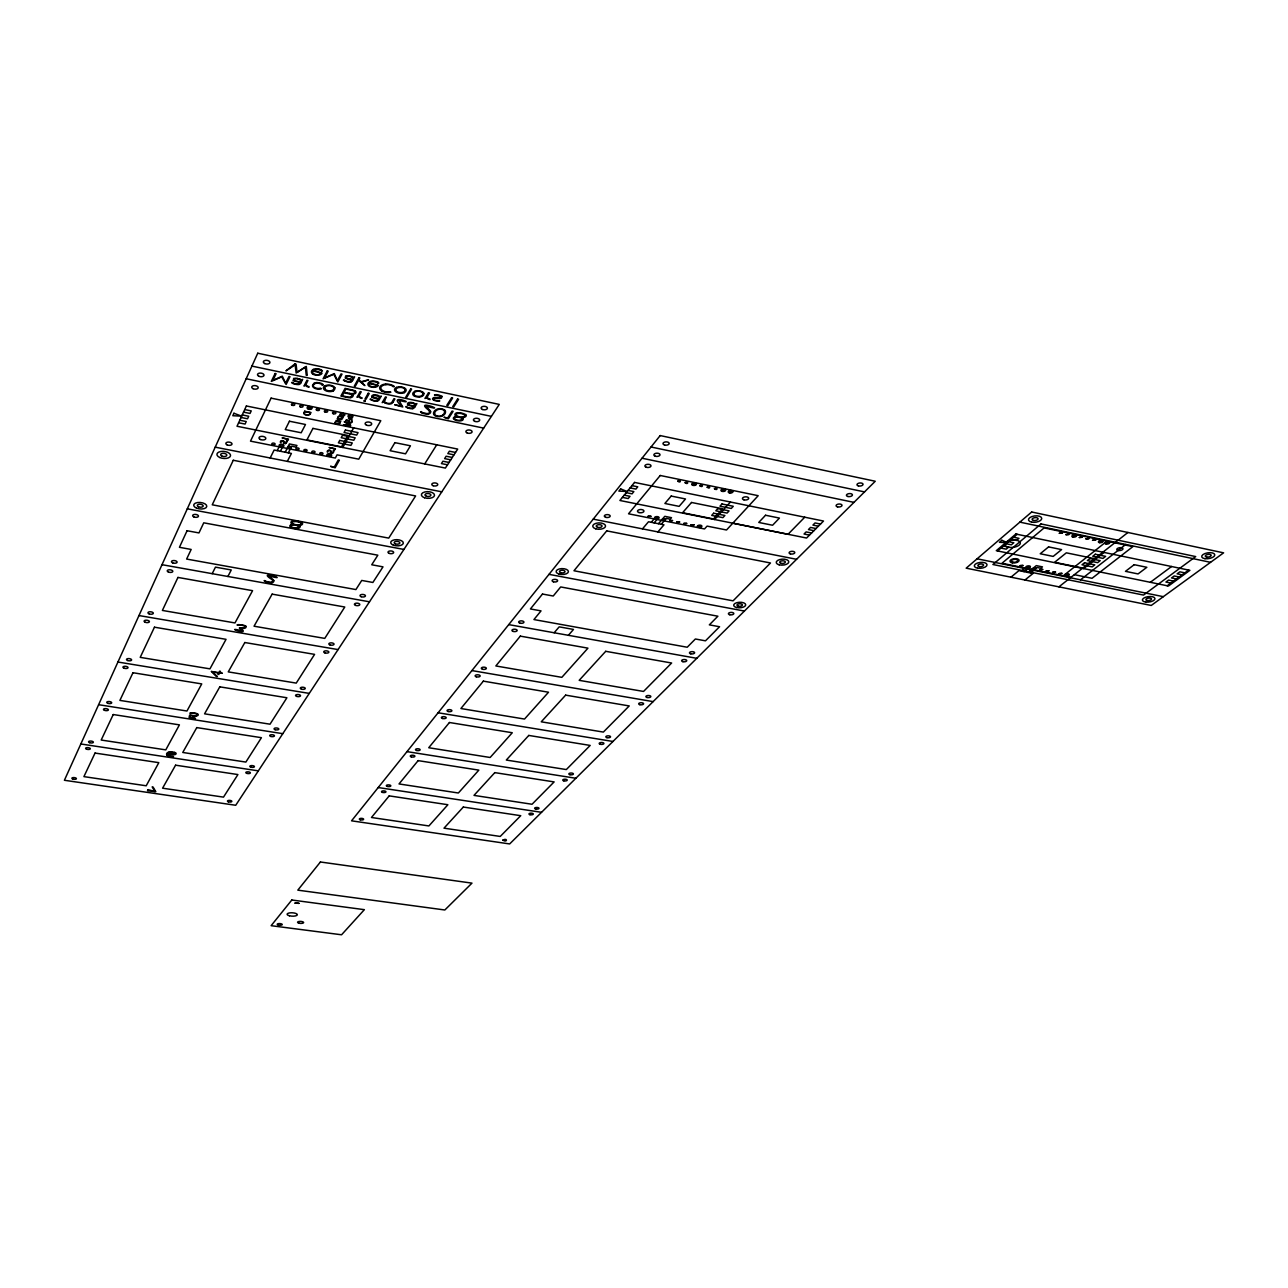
<?xml version="1.0" encoding="UTF-8"?>
<svg xmlns="http://www.w3.org/2000/svg" width="1288" height="1288" viewBox="0 0 1288 1288"><rect width="100%" height="100%" fill="white"/><g stroke="black" fill="none" stroke-linecap="round" stroke-linejoin="round"><path stroke-width="1.5" d="M212.198 573.675L215.466 567.139L231.26 569.972L227.896 576.477M270.158 457.997L274.135 450.027L291.41 453.457L287.321 461.378M300.716 380.829L300.168 381.94L296.498 381.168A4.605 2.544 5.1 0 1 294.228 380.427L295.161 378.624L300.04 379.026A4.266 2.351 5.1 0 1 301.151 380.169L302.648 379.364L300.796 383.035M277.21 450.639L279.335 446.437L282.491 447.065L280.365 451.267M306.383 383.518L307.945 380.491L306.947 380.282L303.984 386.094L305.626 385.015A4.428 2.447 4.8 0 0 306.576 386.368M285.195 452.217L289.43 443.941L296.948 445.455L296.095 447.113L291.716 446.244L288.335 452.845M336.184 420.387L340.773 421.514L337.182 418.536L341.867 419.502L337.681 418.841M335.846 421.675L335.427 422.448A2.801 1.513 4.1 0 0 335.299 423.06A2.335 1.256 4.1 0 0 335.846 423.639A2.093 1.127 4.1 0 0 337.971 424.058A1.932 1.047 4.1 0 0 338.857 423.849A2.576 1.385 4.1 0 0 339.485 423.269L339.919 422.496M340.064 418.069L341.739 418.6A1.787 0.966 4.1 0 0 342.383 418.31M352.59 380.54L354.619 376.853L353.073 377.658A4.266 2.383 4.1 0 0 352.01 376.515L347.132 376.112L346.198 377.851A4.605 2.576 4.1 0 0 348.372 378.592L352.01 379.429L352.622 378.318A4.057 2.254 4.1 0 0 351.704 377.046M342.785 447.5L353.685 427.858M384.693 400.166L386.432 397.155L385.466 396.962L382.198 402.645L383.856 401.631A4.54 2.496 3.3 0 0 384.871 402.886M392.985 402.242L394.901 398.958L393.935 398.749L392.051 402.001A4.411 2.415 3.3 0 1 390.248 403.321A4.266 2.335 3.3 0 1 385.788 402.693A4.266 2.335 3.3 0 1 384.758 400.182M415.267 404.384L416.893 403.627L414.768 407.169M424.718 463.905L436.745 444.779M554.162 632.762L559.185 626.854L573.482 629.43L568.394 635.306M642.471 528.869L648.524 521.753L663.996 524.828L657.878 531.912M651.277 522.3L654.465 518.549L657.315 519.112L654.111 522.864M658.426 523.717L664.785 516.327L671.531 517.679L670.243 519.161L666.331 518.388L661.243 524.28M714.566 519.547L730.425 502.03M804.759 517.196L788.031 534.279L732.824 523.186M997.604 550.958L1017.182 534.295M1010.951 577.185L1018.937 570.616L1033.008 573.466L1024.958 580.003M1021.448 571.115L1025.667 567.654L1028.243 568.185L1024.008 571.647M1027.953 572.436L1036.309 565.609L1042.443 566.865L1040.752 568.233L1037.194 567.509L1030.497 572.967M1062.761 576.219L1107.616 540.638M1058.913 586.845L1127.918 532.475M1083.562 568.62L1104.122 552.439M1080.455 579.825L1125.744 544.454M1150.345 582.289L1171.597 566.495M1167.218 585.766L1188.647 570.069M365.196 401.26L363.924 401.244M321.71 371.169L322.451 370.896A4.492 2.496 4.8 0 0 321.002 369.817M364.166 400.488L365.293 400.761M378.157 383.341L378.897 383.067A4.331 2.399 3.6 0 0 377.626 382.021M285.695 443.233L284.197 443.104M332.449 452.78L331.064 452.668M319.714 374.212C312.839 377.352 306.769 366.017 320.954 373.182A6.102 3.397 4.8 0 1 319.746 374.228M394.16 386.513L393.323 386.77A6.585 3.655 3.4 0 0 385.82 384.613M350.916 422.528L348.839 422.11L349.338 420.419L346.198 419.969L345.248 421.723L346.52 420.258L348.517 421.047A3.977 2.141 3.9 0 0 348.324 422.19A1.787 0.966 3.9 0 0 350.61 422.834L351.463 422.593A3.381 1.819 3.9 0 0 351.866 420.693L351.463 420.741A2.64 1.417 3.9 0 1 350.883 422.512M338.213 417.892L338.502 417.827A2.19 1.175 4.1 0 1 338.213 417.393M421.418 411.613L420.532 411.79A5.909 3.236 2.6 0 0 422.029 412.981M264.926 580.582L264.104 580.727A5.732 2.689 4.4 0 0 265.698 581.741M322.097 384.935L322.95 384.79M286.371 441.961A3.139 1.642 5 0 1 285.308 443.491L285.501 443.555M332.24 453.086L330.646 452.796M285.292 443.571L283.811 443.233A3.462 1.819 4.9 0 1 283.505 442.186M327.812 452.104L327.394 452.104A2.753 1.449 4.1 0 1 327.233 451.605A3.703 1.948 4.1 0 1 327.941 450.494A1.948 1.014 4.1 0 1 328.665 450.236A1.642 0.853 4.1 0 1 330.742 451.025M436.149 398.089L436.471 398.121A9.789 5.377 2.4 0 1 437.63 398.25L438.95 398.346A12.333 6.843 2.3 0 0 439.9 398.394A3.848 2.125 2.3 0 0 441.285 398.233L442.251 396.382L438.87 395.03A8.71 4.798 2.4 0 0 436.68 394.675A6.231 3.429 2.4 0 0 434.523 394.836L434.7 395.368M435.875 398.073L433.927 398.459L434.04 399.602M378.205 787.548L541.54 812.309M80.838 743.981L258.341 770.852M192.234 715.758L190.495 715.484L189.996 717.255L195.551 718.479L189.062 717.464L189.69 715.001L192.186 715.387A12.349 5.072 4.7 0 0 194.085 715.645L195.728 715.661A2.689 1.111 4.6 0 0 196.742 714.051A5.104 2.093 4.7 0 0 190.366 713.391M406.976 751.629L575.865 778.258M98.613 704.697L282.78 733.677M438.097 712.779L612.943 741.469M117.933 662.032L309.265 693.395M240.293 627.803L239.294 627.981L242.015 630.814C221.262 625.823 252.239 636.739 240.502 628.238A5.506 2.463 4.6 0 0 244.14 628.367A3.639 1.626 4.5 0 0 245.783 626.419M471.907 670.581L653.113 701.622M138.975 615.551L338.068 649.587M508.728 624.616L696.776 658.313M161.998 564.691L369.479 601.802M187.291 508.824L403.901 549.429M548.994 574.351L744.416 611.059M297.496 378.269L293.68 378.398L293.358 380.491M349.499 375.742L345.667 375.871L345.232 377.98A5.683 3.172 4.1 0 0 348.146 379.01M593.237 519.144L796.58 559.298M215.209 447.161L441.784 491.823M238.618 422.77L245.074 424.058L246.249 421.546L239.777 420.242M447.516 464.807L441.43 463.583L442.943 461.233L449.045 462.456M977.093 558.799L1163.322 596.666M243.529 412.128L250.033 413.448L251.241 410.904L244.72 409.568M453.972 454.841L447.838 453.601L449.383 451.203L455.517 452.442M628.077 490.406L633.873 491.581L632.038 493.835L626.242 492.66M816.045 528.547L810.555 527.436L808.445 529.561L813.919 530.672M242.241 414.929L248.729 416.249L247.538 418.777L241.065 417.473M452.265 457.465L446.147 456.226L444.618 458.609L450.736 459.848M624.245 495.139L630.025 496.315L628.19 498.553L622.426 497.377M811.601 533.007L806.127 531.912L804.034 534.021L809.492 535.116M1074.353 574.673L1092.047 578.296L1132.893 546.611L1044.117 527.903L1001.967 563.259L1071.036 577.298M631.941 485.64L637.769 486.816L635.918 489.086L630.106 487.911M820.52 524.071L815.03 522.944L812.905 525.085L818.395 526.196M1006.089 543.729L1011.338 544.824L1013.801 542.747L1008.536 541.652M1176.508 578.972L1171.533 577.942L1174.205 575.978L1179.18 577.008M1003.4 546.032L1008.649 547.11L1006.218 549.171L1000.969 548.092M1173.561 581.13L1168.586 580.099L1165.946 582.047L1170.905 583.078M1082.741 568.072L1054.614 562.293L1066.335 552.826L1094.655 558.686M642.036 458.222L853.976 502.368M1013.72 537.257L1018.985 538.352L1016.522 540.445L1011.241 539.35M1184.847 572.854L1179.856 571.824L1177.151 573.804L1182.143 574.834M246.185 378.752L483.66 428.115M251.901 366.098L491.388 416.362M1019.838 522.139L1210.543 562.325M651.02 447L864.522 491.903M375.066 397.815L378.656 398.572L379.268 397.493A3.993 2.19 3.6 0 0 378.382 396.253L374.148 395.303L372.94 397.042A4.54 2.496 3.6 0 0 375.082 397.767M374.824 398.233C382.472 398.926 374.728 402.098 372.184 399.779M349.434 393.387L344.138 392.26L345.876 389.073L351.173 390.2A6.762 3.719 4 0 1 354.264 391.182A2.882 1.594 4 0 1 352.767 393.597A6.649 3.671 4 0 1 349.467 393.339M347.052 396.833L342.206 395.819L343.88 392.743L348.726 393.774A5.78 3.172 4.1 0 1 351.479 394.74M348.114 379.075C355.923 379.654 348.163 383.067 345.57 380.717A4.122 2.286 4.2 0 1 344.057 379.783L343.381 380.121A6.746 3.751 4.1 0 0 344.942 381.087M369.093 383.55L377.32 385.321A6.038 3.349 3.7 0 1 376.08 386.352A4.411 2.447 3.6 0 1 370.831 386.336A4.411 2.447 3.6 0 1 368.964 383.518M319.005 369.173L318.861 369.141A8.002 4.444 4.8 0 0 315.721 368.722M297.705 378.736L299.782 379.558M349.676 376.225L351.721 377.046M321.002 388.525L320.438 388.091A3.88 2.141 4.7 0 1 318.667 388.461A5.281 2.914 4.7 0 1 314.562 387.463A4.878 2.689 4.7 0 1 313.403 386.287A5.635 3.107 4.7 0 1 314.755 383.711A7.165 3.945 4.6 0 1 316.768 383.164A5.249 2.898 4.7 0 1 321.002 384.001A4.025 2.222 4.7 0 1 322.129 384.919M190.27 713.327L189.964 712.989A4.331 1.771 4.7 0 1 192.057 712.795A7.068 2.882 4.7 0 1 196.903 713.584A2.995 1.224 4.6 0 1 198.094 714.325A3.526 1.449 4.6 0 1 196.291 715.967M371.926 397.074C370.477 394.257 376.659 394.337 378.704 395.738A4.202 2.318 3.6 0 1 379.735 396.849L381.264 396.06L379.219 399.634A4.315 2.367 3.6 0 1 377.336 401.083M415.3 404.384A3.22 1.771 2.8 0 0 414.253 403.289C412.385 402.098 406.219 401.55 407.652 404.722M434.684 395.336A7.937 4.379 2.4 0 1 436.584 395.287L441.43 396.656L439.369 397.815A5.506 3.043 2.4 0 1 438.5 397.767L437.421 397.67A6.376 3.51 2.4 0 0 433.782 397.573M433.815 397.67A2.56 1.417 2.4 0 0 433.122 399.731A5.442 3.011 2.4 0 0 437.807 401.019A6.472 3.574 2.4 0 0 439.691 401.083L439.53 400.568A7.728 4.266 2.4 0 1 437.695 400.632M437.695 400.536A5.297 2.914 2.4 0 1 433.911 399.683M413.851 394.225A6.279 3.478 2.7 0 0 414.881 395.513A4.927 2.721 2.8 0 0 419.26 396.382A5.458 3.011 2.8 0 0 421.289 395.915A5.297 2.93 2.8 0 0 422.786 393.387A3.912 2.174 2.7 0 0 421.836 392.212A4.234 2.335 2.8 0 0 417.457 391.262A4.75 2.624 2.7 0 0 415.396 391.81A5.297 2.93 2.7 0 0 413.947 394.209M414.656 391.311A5.538 3.059 2.8 0 1 417.231 390.699A7.277 4.025 2.8 0 1 422.593 391.89A5.989 3.317 2.8 0 1 423.865 393.291M414.849 391.439A5.877 3.252 2.7 0 0 413.947 395.883A6.182 3.413 2.8 0 0 419.534 396.962M419.55 396.978A5.184 2.866 2.8 0 0 421.981 396.318A5.828 3.22 2.8 0 0 423.736 393.307M396.656 387.414A6.585 3.639 3.1 0 1 399.264 386.835A7.261 4.025 3.1 0 1 404.657 388.01A7.277 4.025 3.1 0 1 406.01 389.443A6.376 3.526 3.1 0 1 404.255 392.534M404.448 392.663A6.038 3.349 3.1 0 1 395.98 392.003A6.038 3.349 3.1 0 1 396.527 387.318M381.699 390.94A7.68 4.25 3.4 0 1 379.992 386.69A7.68 4.25 3.4 0 1 385.676 384.033M385.772 384.243A7.696 4.266 3.4 0 1 394.273 386.497M388.171 392.502A9.322 5.168 3.4 0 1 381.634 390.988M388.171 392.566A5.989 3.317 3.3 0 0 390.844 392.26L390.441 391.729A6.585 3.655 3.4 0 1 381.007 388.831A6.215 3.445 3.4 0 1 383.035 385.402A5.957 3.3 3.4 0 1 385.949 384.645M378.044 383.357A4.766 2.64 3.6 0 0 370.686 382.069A4.347 2.415 3.6 0 0 369.334 383.116L378.431 385.289A6.102 3.397 3.7 0 1 376.998 386.658A5.748 3.188 3.7 0 1 369.076 386.223A6.15 3.413 3.6 0 1 369.881 381.715M377.658 381.989A6.005 3.333 3.6 0 0 375.694 381.425L375.404 381.345A7.873 4.363 3.7 0 0 372.312 380.942A6.617 3.671 3.6 0 0 369.737 381.602M352.477 380.524A4.379 2.431 4.1 0 1 350.722 382.021M350.706 382.182A6.553 3.655 4.1 0 1 345.087 381.007M314.047 369.833A5.748 3.204 4.8 0 0 312.743 370.928L322.064 373.15A5.458 3.043 4.8 0 1 318.136 375.211A5.458 3.043 4.8 0 1 312.694 374.019M314.127 369.881A4.814 2.689 4.8 0 1 321.598 371.186M319.005 369.189A6.81 3.8 4.8 0 1 321.082 369.753M313.145 369.415A6.682 3.719 4.8 0 1 315.737 368.819M312.694 374.084A6.215 3.462 4.8 0 1 313.306 369.511M464.34 414.672A2.834 1.546 1.9 0 1 462.811 417.022A6.247 3.413 1.9 0 1 456.596 415.605A2.834 1.546 1.9 0 1 458.142 413.351M458.158 413.416A6.327 3.445 1.9 0 1 464.26 414.704M456.161 417.151A5.12 2.785 2 0 1 461.571 418.294M454.777 419.26A2.753 1.497 2 0 1 456.113 417.071M461.635 418.262A2.447 1.336 1.9 0 1 460.299 420.323M460.283 420.274A5.184 2.818 1.9 0 1 454.938 419.196M465.757 414.382A4.025 2.19 1.9 0 1 465.515 416.716A4.025 2.19 1.9 0 1 461.539 417.505A3.864 2.109 1.9 0 1 463.084 418.568A3.381 1.835 1.9 0 1 460.734 420.822A6.521 3.542 1.9 0 1 453.988 419.341A3.3 1.803 2 0 1 454.745 416.845M457.691 412.933A7.422 4.041 1.9 0 1 465.177 414.559M457.481 412.611A4.025 2.19 1.9 0 0 454.906 414.462A4.025 2.19 1.9 0 0 457.031 416.588A4.347 2.367 2 0 0 454.68 416.781M442.38 415.267A9.821 5.361 2.4 0 0 444.521 411.709A4.685 2.56 2.3 0 0 443.796 410.26A4.073 2.222 2.3 0 0 439.095 409.294A4.685 2.56 2.3 0 0 436.906 410.099A8.887 4.846 2.2 0 0 434.716 413.625M442.541 415.332A4.524 2.463 2.3 0 1 437.501 416.04A4.524 2.463 2.3 0 1 434.41 413.625M444.457 409.954A5.651 3.091 2.3 0 0 438.854 408.715A7.325 3.993 2.3 0 0 436.085 409.665A11.077 6.038 2.2 0 0 433.541 413.706A6.794 3.703 2.3 0 0 434.652 415.412M434.571 415.444A5.329 2.914 2.3 0 0 442.911 415.654A10.368 5.667 2.4 0 0 445.487 411.661A6.054 3.3 2.3 0 0 444.585 409.906M429.58 411.5A9.129 4.975 2.7 0 0 428.614 410.131C412.885 397.895 450.591 413.062 426.038 406.106L429.516 409.987A8.179 4.46 2.6 0 1 430.643 411.564M429.451 411.516A4.138 2.254 2.6 0 1 428.067 413.69M427.761 413.496A4.782 2.608 2.5 0 1 424.976 413.255M424.911 413.351A6.585 3.59 2.6 0 1 421.192 411.677M428.324 414.156A8.243 4.508 2.5 0 1 422.142 412.917M430.514 411.564A4.379 2.399 2.6 0 1 428.405 414.108M409.632 402.903A4.106 2.254 2.9 0 1 413.931 403.869A4.411 2.415 2.9 0 1 414.881 405.044L414.221 406.123L410.679 405.366A4.315 2.367 2.9 0 1 408.425 404.593M408.457 404.561A2.318 1.272 2.9 0 1 409.648 402.919M414.639 407.153A4.089 2.238 2.9 0 1 412.772 408.586M412.756 408.747A6.327 3.462 2.8 0 1 407.475 407.7M407.555 404.77A5.313 2.914 2.9 0 0 410.357 405.704C418.117 406.396 410.292 409.632 407.749 407.314A3.751 2.061 2.9 0 1 406.412 406.445L405.639 406.767A7.052 3.864 2.9 0 0 407.362 407.765M392.856 402.226A4.927 2.705 3.3 0 1 390.924 403.869A5.796 3.188 3.3 0 1 384.999 402.838M377.32 401.244A6.456 3.542 3.5 0 1 371.797 400.117M374.84 398.169A5.603 3.091 3.6 0 1 371.894 397.219M372.184 399.779A4.057 2.238 3.6 0 1 370.799 398.91L370.042 399.232A8.919 4.91 3.5 0 0 371.636 400.198M359.594 396.656A4.122 2.27 3.8 0 0 362.089 397.863L361.976 398.411A5.2 2.866 3.8 0 1 359.69 397.573A4.331 2.383 3.8 0 1 358.676 396.237L357.001 397.316L360.173 391.584L361.236 391.81L359.577 394.788A5.023 2.769 3.8 0 0 359.481 396.672M351.431 394.756A2.818 1.546 4.1 0 1 350.159 397.074A5.796 3.188 4.1 0 1 347.068 396.817M355.375 391.021A3.912 2.157 4 0 1 355.375 393.371A3.912 2.157 4 0 1 351.479 394.128M355.263 391.005A7.712 4.234 4 0 0 351.415 389.813L345.071 388.38L340.901 396.06L346.891 397.332A6.585 3.623 4.1 0 0 350.803 397.654M352.751 395.158A3.413 1.884 4 0 1 350.755 397.557M351.463 394.16A3.639 1.996 4 0 1 352.815 395.142M333.737 387.785A3.945 2.174 4.4 0 0 332.69 386.593A4.25 2.351 4.5 0 0 328.231 385.643A4.782 2.64 4.4 0 0 326.202 386.191A5.329 2.93 4.4 0 0 324.93 388.622M333.866 387.769A5.297 2.914 4.5 0 1 332.368 390.296A5.49 3.027 4.5 0 1 330.42 390.828A4.959 2.737 4.5 0 1 325.977 389.926A6.311 3.478 4.4 0 1 324.834 388.622M325.397 385.676A6.601 3.639 4.4 0 1 327.973 385.08A7.277 4.009 4.5 0 1 333.431 386.255A7.293 4.025 4.5 0 1 334.864 387.704M333.495 390.924A6.054 3.333 4.5 0 1 324.978 390.28A6.054 3.333 4.5 0 1 325.268 385.579M334.767 387.704A6.601 3.639 4.5 0 1 333.206 390.731M313.902 383.228A6.617 3.655 4.7 0 1 316.478 382.649M316.462 382.552A6.971 3.832 4.7 0 1 319.36 382.955L319.714 382.987A5.152 2.834 4.7 0 1 323.304 384.709M321.292 388.783A5.635 3.107 4.7 0 1 313.741 387.704A5.635 3.107 4.7 0 1 314.336 383.518M306.641 386.336A6.054 3.349 4.8 0 0 309.039 387.221L309.056 386.642A3.8 2.093 4.8 0 1 306.56 385.434A4.846 2.673 4.8 0 1 306.415 383.534M299.75 379.574A4.057 2.238 5.1 0 1 300.796 380.829M300.684 383.019A4.379 2.415 5.1 0 1 298.993 384.516A6.553 3.623 5.1 0 1 293.326 383.518M293.245 380.556A5.683 3.139 5.1 0 0 296.288 381.522C304.145 382.327 296.288 385.547 293.696 383.18A5.426 2.995 5.1 0 1 292.279 382.278L291.587 382.633A6.746 3.735 5.1 0 0 293.197 383.599M271.591 582.321A4.009 1.884 4.4 0 0 272.654 580.502A8.855 4.138 4.5 0 0 271.671 579.342C255.056 568.877 293.149 581.902 268.709 575.961L272.525 579.214A7.921 3.703 4.5 0 1 273.813 580.534M271.285 582.176A4.637 2.174 4.4 0 1 268.564 581.967A6.376 2.995 4.4 0 1 264.732 580.646M271.897 582.723A8.002 3.751 4.4 0 1 265.795 581.677M273.684 580.55A4.25 1.996 4.4 0 1 271.961 582.675M239.455 624.825A6.585 2.946 4.6 0 1 246.185 626.306M239.359 624.648A4.701 2.109 4.6 0 0 237.056 624.857L237.378 625.276A5.522 2.479 4.6 0 1 244.43 626.113A2.898 1.304 4.5 0 1 243.368 627.948M243.432 628.045A5.506 2.463 4.6 0 1 240.325 627.771M196.388 716.08A7.728 3.172 4.7 0 1 192.266 715.709M169.131 753.963A4.379 1.723 4.7 0 0 175.088 754.575A4.234 1.658 4.7 0 0 175.957 753.126A3.462 1.352 4.7 0 0 174.637 752.401M174.556 752.434A4.927 1.932 4.7 0 0 168.857 752.015A8.002 3.139 4.6 0 0 166.844 754.849M166.603 754.849A5.78 2.27 4.7 0 0 168.036 755.895A6.118 2.399 4.7 0 0 170.724 756.555A6.118 2.399 4.7 0 0 173.558 756.797M173.3 756.394A4.605 1.803 4.7 0 1 167.955 755.299M167.81 755.315A6.472 2.528 4.7 0 1 167.569 753.673M167.52 753.657A8.404 3.284 4.6 0 1 167.843 753.255L167.971 753.142A3.268 1.272 4.7 0 0 168.889 754.027M300.555 522.719A2.882 1.433 4.3 0 1 299.315 524.957A6.408 3.172 4.3 0 1 292.956 523.669M294.099 521.592A6.392 3.156 4.3 0 1 300.458 522.767M292.811 523.733A2.995 1.481 4.3 0 1 294.034 521.495M298.14 526.132A5.039 2.479 4.3 0 0 292.634 525.053A2.737 1.352 4.3 0 0 291.474 527.017M298.269 526.084A2.496 1.224 4.3 0 1 297.19 528.016A5.41 2.656 4.3 0 1 291.619 526.953M301.859 522.477A4.025 1.98 4.3 0 1 302.02 524.651A4.025 1.98 4.3 0 1 298.075 525.391A3.945 1.948 4.3 0 1 299.766 526.373M293.535 521.141A7.583 3.735 4.3 0 1 301.392 522.622M293.278 520.819A4.106 2.029 4.3 0 0 290.927 522.558A4.106 2.029 4.3 0 0 293.358 524.522A3.993 1.964 4.3 0 0 291.12 524.747M291.168 524.796A3.333 1.642 4.4 0 0 290.589 527.146A6.665 3.284 4.3 0 0 297.689 528.434A3.365 1.658 4.3 0 0 299.766 526.373M335.556 423.8A2.753 1.481 4.1 0 1 335.089 422.384L335.621 421.434L340.306 422.384L339.774 423.35A2.753 1.481 4.1 0 1 338.052 424.299A2.64 1.417 4.1 0 1 335.637 423.752M342.254 416.41A2.785 1.497 4.1 0 1 342.35 418.294M342.173 416.443A2.479 1.336 4.1 0 0 339.742 415.976A2.866 1.546 4.1 0 0 337.971 417.425M341.658 418.375A2.19 1.175 4.1 0 0 341.98 416.636A2.029 1.095 4.1 0 0 339.903 416.169A2.383 1.288 4.1 0 0 338.358 416.974M332.401 453.151A3.284 1.723 4.1 0 0 333.576 451.573A4.17 2.19 4.1 0 0 333.447 450.929L333.012 450.977A2.286 1.208 4.1 0 1 333.318 451.573A3.107 1.626 4.1 0 1 332.562 452.796M330.71 451.991A5.587 2.93 4 0 1 330.726 451.653M330.952 451.025A7.197 3.784 4.2 0 1 330.984 451.686M327.909 451.203A1.739 0.918 4.1 0 1 330.114 450.446M330.517 452.748A3.429 1.803 4.1 0 1 330.356 451.734M286.886 442.009A4.218 2.222 5 0 0 286.596 441.365L286.161 441.43A2.318 1.224 5 0 1 286.483 442.026M283.875 442.492A5.635 2.962 4.9 0 1 283.875 442.106M284.084 441.462A7.261 3.816 5.1 0 1 284.133 442.138M281.718 440.641A1.642 0.869 5 0 1 283.875 441.462M281.75 440.673A1.964 1.03 5 0 0 281.009 440.915A3.735 1.964 5 0 0 280.382 442.058A2.769 1.465 5 0 0 280.543 442.557L280.961 442.557A2.415 1.272 5 0 1 280.768 442.283M281.026 441.639A1.755 0.934 5 0 1 283.263 440.899M295.033 903.113L298.961 903.339L295.033 903.113M648.089 516.311L651.164 516.327L648.106 516.198M655.27 517.744L658.361 517.712L655.27 517.744M662.451 519.177L665.526 519.144L662.451 519.177M669.599 520.594L672.674 520.561L669.615 520.545M677.762 481.213C681.336 484.03 681.094 478.411 677.794 481.084M676.747 522.026L679.822 521.994L676.764 521.962M1020.112 565.674L1023.155 565.448L1020.128 565.625M685.136 482.726C688.71 485.624 688.484 479.764 685.136 482.726M683.88 523.443L686.939 523.411L683.88 523.395M1026.649 567.01L1029.692 566.784L1026.665 566.962M692.477 484.24C696.18 487.041 695.778 481.293 692.509 484.127M690.98 524.86L694.055 524.844L690.98 524.86M1033.169 568.346L1036.196 568.105L1033.201 568.233M502.851 840.13C507.424 843.141 507.826 837.361 502.851 840.13M699.819 485.753C703.184 488.667 703.506 482.726 699.819 485.753M698.08 526.277L701.139 526.261L698.112 526.18M1039.674 569.666L1042.7 569.393L1039.674 569.666M707.144 487.25C710.735 490.052 710.38 484.481 707.176 487.138M1046.162 570.986L1049.189 570.761L1046.194 570.89M714.438 488.764C718.205 491.565 717.609 485.801 714.438 488.764M1052.65 572.307L1055.677 572.081L1052.65 572.258M1059.332 533.312L1062.455 533.071L1059.332 533.248M721.731 490.261C725.353 493.014 725.08 487.444 721.763 490.148M1059.106 573.627L1062.133 573.353L1059.122 573.579M1065.997 534.713L1069.137 534.423L1066.013 534.665M728.992 491.758C732.389 494.608 732.743 488.764 728.992 491.758M1065.562 574.931L1068.573 574.657L1065.562 574.883M1072.663 536.114L1075.786 535.824L1072.679 536.066M1079.312 537.515L1082.435 537.225L1079.328 537.466M1085.945 538.899L1089.068 538.609L1085.961 538.851M175.12 753.528L169.678 753.947A2.85 1.111 4.7 0 1 168.551 752.756A2.85 1.111 4.7 0 1 170.612 752.031L175.12 753.528M1092.562 540.3L1095.686 540.01L1092.562 540.3M1099.163 541.685L1102.286 541.395L1099.163 541.685M1105.748 543.069L1108.871 542.779L1105.748 543.069M257.745 353.218L64.4 780.27L235.72 805.274L499.261 404.4L257.745 353.218M233.933 413.255L232.806 415.718L241.661 416.169L233.933 413.255M187.066 530.736L179.435 547.303L191.171 549.445L186.631 559.056L355.907 589.566L361.735 580.437L372.876 582.466L383.003 566.849L371.733 564.772L377.835 555.192L203.746 522.815L198.964 532.926L187.066 530.736M246.378 405.978L237.008 426.248L445.39 468.075L457.707 449.077L246.378 405.978M95.038 753.061L83.913 776.632L146.204 785.777L158.81 762.657L95.038 753.061M113.231 714.534L101.189 740.037L165.782 749.874L179.418 724.87L113.231 714.534M132.97 672.722L119.897 700.398L186.953 711.024L201.749 683.912L132.97 672.722M154.463 627.192L140.215 657.363L209.944 668.858L226.044 639.331L154.463 627.192M177.953 577.427L162.385 610.432L234.98 622.941L252.577 590.677L177.953 577.427M233.273 460.267L212.246 504.799L388.735 538.11L415.621 495.944L233.273 460.267M271.092 398.137L250.5 441.14L335.315 458.029L337.07 454.841L358.756 459.172L380.797 420.709L271.092 398.137M275.101 373.52L271.301 381.377L281.734 376.853L286.113 384.5L289.993 376.676L288.995 376.466L285.582 383.164L282.281 376.16L272.863 380.427L276.099 373.729L275.101 373.52M289.446 421.224L285.26 429.564L301.199 432.768L305.481 424.493L289.446 421.224M282.314 437.952L287.997 439.353L287.079 441.172L288.512 439.192L282.314 437.952M304.66 411.226L303.984 412.546A3.719 1.996 4.7 0 0 304.644 414.43A3.478 1.868 4.7 0 0 307.977 415.09A3.719 1.996 4.7 0 0 310.311 413.834L310.955 412.514L304.66 411.226M304.966 411.564L304.419 412.611A4.122 2.222 4.7 0 0 304.274 413.496A3.236 1.739 4.7 0 0 305.014 414.237A3.123 1.691 4.7 0 0 307.88 414.816A2.785 1.497 4.7 0 0 309.152 414.478A3.445 1.851 4.7 0 0 309.893 413.722L310.44 412.691L304.966 411.564M312.936 428.389L306.914 439.9L341.497 446.839L347.808 435.457L312.936 428.389M327.233 370.944L323.079 378.833L333.737 374.309L337.794 381.989L342.028 374.132L341.046 373.923L337.327 380.652L334.317 373.617L324.673 377.883L328.215 371.153L327.233 370.944M329.326 447.564L334.928 448.949L333.946 450.736L335.427 448.788L329.326 447.564M343.445 425.008C364.134 429.194 332.062 416.105 349.805 424.847L343.445 425.008M348.549 418.262L350.078 418.825L349.595 419.711L352.236 419.019L350.594 418.681L350.69 417.698L348.549 418.262M211.441 671.451L216.32 676.409L217.35 676.57L212.439 671.982L218.574 672.98L217.849 674.284L218.783 674.445L219.507 673.141L222.357 673.254L219.701 672.819L220.506 671.354L219.572 671.193L218.751 672.658L211.441 671.451M339.726 440.416L338.39 442.847L350.932 445.374L352.284 442.943L339.726 440.416M342.56 435.247L341.207 437.711L353.798 440.255L355.166 437.807L342.56 435.247M345.426 430.047L344.057 432.526L356.679 435.086L358.064 432.623L345.426 430.047M148.088 789.641L147.492 790.719L155.816 791.718L153.095 787.049L152.177 786.92L154.882 791.492L148.088 789.641M358.885 377.77L354.313 386.062L355.295 386.271L358.531 380.411L364.874 385.595L361.59 382.246L368.577 379.863L360.994 381.699L358.901 379.735L359.867 377.98L358.885 377.77M330.662 466.369L335.105 467.818L339.372 460.17L338.261 459.945L334.284 467.077L330.662 466.369M368.191 393.291L364.971 398.99L366.034 399.216L369.237 393.516L368.191 393.291M175.571 765.185L162.578 788.192L223.5 797.127L237.91 774.555L175.571 765.185M196.79 727.591L182.751 752.466L245.863 762.077L261.432 737.686L196.79 727.591M219.797 686.842L204.567 713.826L270.029 724.194L286.902 697.758L219.797 686.842M244.833 642.519L228.25 671.885L296.24 683.107L314.578 654.368L244.833 642.519M272.138 594.138L254.042 626.21L324.753 638.397L344.782 607.018L272.138 594.138M394.901 404.802L402.774 406.992L398.926 400.294C420.532 406.155 385.498 391.729 401.759 406.251L394.901 404.802M394.901 442.637L390.103 450.703L405.559 453.827L410.437 445.793L394.901 442.637M410.663 388.944L405.784 397.107L406.75 397.3L411.613 389.153L410.663 388.944M428.485 392.792L424.992 398.507L426.731 397.445A4.315 2.383 2.5 0 0 427.664 398.765A5.957 3.284 2.5 0 0 429.983 399.65L430.047 399.071A4.122 2.27 2.5 0 1 427.616 397.863A5.184 2.866 2.5 0 1 427.729 396.012L429.532 393.017L428.485 392.792M451.589 397.783L446.791 405.366L447.838 405.591L452.635 398.008L451.589 397.783M444.247 417.312L448.369 418.761L453.102 411.323L452.072 411.097L447.661 418.036L444.247 417.312M457.562 399.071L452.732 406.638L453.762 406.863L458.592 399.296L457.562 399.071M660.181 435.569L351.543 820.826L509.662 843.946L875.26 481.245L660.181 435.569M320.406 861.994L297.802 890.153L444.843 909.988L471.971 883.133L320.406 861.994M620.655 488.909L618.884 491.098L627.192 491.501L620.655 488.909M291.812 900.006L271.124 925.686L341.562 934.782L364.359 909.666L291.812 900.006M542.49 594.042L530.414 608.95L541.041 610.882L533.924 619.56L687.229 647.236L695.375 638.993L705.47 640.828L719.557 626.741L709.35 624.857L717.883 616.211L560.683 586.942L553.228 596.022L542.49 594.042M634.549 482.42L619.898 500.485L806.578 538.03L823.531 521.044L634.549 482.42M389.201 795.871L371.459 817.494L428.904 825.946L447.886 804.726L389.201 795.871M418.133 760.628L399.006 783.941L458.367 793.006L478.846 770.127L418.133 760.628M449.431 722.504L428.727 747.732L490.148 757.489L512.286 732.743L449.431 722.504M483.37 681.143L460.895 708.529L524.522 719.058L548.527 692.22L483.37 681.143M520.32 636.127L495.832 665.96L561.842 677.343L587.956 648.154L520.32 636.127M606.712 530.865L573.965 570.761L733.081 600.836L770.498 562.985L606.712 530.865M660.229 475.481L628.528 513.799L704.52 528.949L707.08 526.116L726.529 529.996L758.197 495.687L660.229 475.481M671.193 496.057L664.882 503.479L679.13 506.361L685.522 498.971L671.193 496.057M691.527 502.465L682.576 512.721L713.536 518.951L722.713 508.792L691.527 502.465M713.649 513.22L711.701 515.393L722.922 517.647L724.903 515.49L713.649 513.22M717.786 508.615L715.822 510.805L727.076 513.091L729.072 510.901L717.786 508.615M721.956 503.978L719.976 506.184L731.262 508.486L733.274 506.281L721.956 503.978M463.326 807.045L444.006 828.168L500.243 836.443L520.738 815.69L463.326 807.045M494.801 772.623L473.984 795.388L532.041 804.259L554.13 781.913L494.801 772.623M528.788 735.432L506.297 760.049L566.317 769.564L590.178 745.43L528.788 735.432M565.641 695.134L541.25 721.811L603.364 732.083L629.22 705.937L565.641 695.134M605.714 651.309L579.165 680.338L643.533 691.447L671.628 663.014L605.714 651.309M765.539 515.248L758.745 522.461L772.591 525.246L779.449 518.082L765.539 515.248M1031.672 511.996L966.177 568.169L1151.247 605.457L1223.6 552.842L1031.672 511.996M1001.806 540.268L999.44 542.296L1007.345 542.667L1001.806 540.268M1015.862 534.021L996.3 550.684L1168.457 586.024L1189.887 570.343L1015.862 534.021M1041.026 523.926L992.903 564.514L1143.519 595.072L1195.683 556.577L1041.026 523.926M1048.577 546.901L1040.237 553.76L1053.181 556.416L1061.57 549.606L1048.577 546.901M1084.56 562.759L1082.017 564.772L1092.224 566.881L1094.768 564.869L1084.56 562.759M1089.938 558.525L1087.378 560.538L1097.601 562.663L1100.177 560.634L1089.938 558.525M1095.347 554.243L1092.771 556.271L1103.027 558.412L1105.619 556.368L1095.347 554.243M294.888 363.957L285.952 370.863L295.129 364.89L296.159 373.053L305.369 367.096L306.238 375.211L307.22 375.42L306.303 366.42L297.029 372.312L296.079 364.214L294.888 363.957M1134.197 564.675L1125.487 571.341L1138.061 573.933L1146.835 567.3L1134.197 564.675M1118.419 550.539A3.139 1.433 -7.6 0 0 1122.975 548.72A3.139 1.433 -7.6 0 0 1118.193 548.076A3.139 1.433 -7.6 0 0 1118.419 550.539M1012.304 562.856A4.605 2.125 -6.3 0 0 1019.114 560.377A4.605 2.125 -6.3 0 0 1012.207 559.169A4.605 2.125 -6.3 0 0 1012.304 562.856M1012.98 562.244A3.22 1.481 -6.3 0 0 1017.745 560.505A3.22 1.481 -6.3 0 0 1012.915 559.668A3.22 1.481 -6.3 0 0 1012.98 562.244M1027.035 567.944A2.286 1.047 -6.4 0 0 1030.448 566.72A2.286 1.047 -6.4 0 0 1027.019 566.108A2.286 1.047 -6.4 0 0 1027.035 567.944M1106.231 544.067A2.367 1.079 -7.6 0 0 1109.66 542.683A2.367 1.079 -7.6 0 0 1106.054 542.184A2.367 1.079 -7.6 0 0 1106.231 544.067M1099.646 542.683A2.367 1.095 -7.5 0 0 1103.075 541.298A2.367 1.095 -7.5 0 0 1099.453 540.799A2.367 1.095 -7.5 0 0 1099.646 542.683M1073.033 537.096A2.367 1.095 -7.3 0 0 1076.575 535.792A2.367 1.095 -7.3 0 0 1073.081 535.164A2.367 1.095 -7.3 0 0 1073.033 537.096M1065.917 575.849A2.286 1.03 -6.8 0 0 1069.346 574.641A2.286 1.03 -6.8 0 0 1065.949 574.046A2.286 1.03 -6.8 0 0 1065.917 575.849M360.254 819.796A2.174 0.821 2.4 0 0 363.651 819.297A2.174 0.821 2.4 0 0 360.527 818.395A2.174 0.821 2.4 0 0 360.254 819.796M382.456 792.394A2.254 0.869 2.3 0 0 385.965 791.879A2.254 0.869 2.3 0 0 382.778 790.913A2.254 0.869 2.3 0 0 382.456 792.394M529.883 814.676A2.19 0.837 0.7 0 0 533.312 814.08A2.19 0.837 0.7 0 0 530.157 813.243A2.19 0.837 0.7 0 0 529.883 814.676M387.286 786.421A2.254 0.869 2.2 0 0 390.828 785.889A2.254 0.869 2.2 0 0 387.624 784.923A2.254 0.869 2.2 0 0 387.286 786.421M411.371 756.909A2.335 0.934 2 0 0 414.913 756.233A2.335 0.934 2 0 0 411.468 755.299A2.335 0.934 2 0 0 411.371 756.909M563.806 780.85A2.286 0.902 0.3 0 0 567.251 780.109A2.286 0.902 0.3 0 0 563.87 779.304A2.286 0.902 0.3 0 0 563.806 780.85M535.695 809.009A2.206 0.837 0.6 0 0 539.028 808.317A2.206 0.837 0.6 0 0 535.711 807.56A2.206 0.837 0.6 0 0 535.695 809.009M416.604 750.469A2.351 0.95 2 0 0 420.162 749.777A2.351 0.95 2 0 0 416.7 748.827A2.351 0.95 2 0 0 416.604 750.469M442.509 718.495A2.431 1.014 1.7 0 0 446.212 717.754A2.431 1.014 1.7 0 0 442.653 716.74A2.431 1.014 1.7 0 0 442.509 718.495M600.289 744.287A2.367 0.966 -0.2 0 0 603.911 743.482A2.367 0.966 -0.2 0 0 600.417 742.613A2.367 0.966 -0.2 0 0 600.289 744.287M569.94 774.7A2.286 0.902 0.2 0 0 573.418 773.959A2.286 0.902 0.2 0 0 570.004 773.138A2.286 0.902 0.2 0 0 569.94 774.7M448.16 711.491A2.447 1.03 1.6 0 0 451.911 710.751A2.447 1.03 1.6 0 0 448.337 709.72A2.447 1.03 1.6 0 0 448.16 711.491M476.286 676.796A2.528 1.095 1.3 0 0 480.183 675.991A2.528 1.095 1.3 0 0 476.512 674.896A2.528 1.095 1.3 0 0 476.286 676.796M639.798 704.681A2.479 1.047 -0.7 0 0 643.614 703.812A2.479 1.047 -0.7 0 0 640.007 702.862A2.479 1.047 -0.7 0 0 639.798 704.681M606.922 737.638A2.383 0.982 -0.3 0 0 610.56 736.817A2.383 0.982 -0.3 0 0 607.067 735.947A2.383 0.982 -0.3 0 0 606.922 737.638M482.453 669.197A2.544 1.127 1.2 0 0 486.381 668.375A2.544 1.127 1.2 0 0 482.678 667.264A2.544 1.127 1.2 0 0 482.453 669.197M513.075 631.394A2.64 1.208 0.9 0 0 517.18 630.508A2.64 1.208 0.9 0 0 513.381 629.317A2.64 1.208 0.9 0 0 513.075 631.394M682.898 661.678A2.576 1.143 -1.4 0 0 686.762 660.615A2.576 1.143 -1.4 0 0 682.865 659.714A2.576 1.143 -1.4 0 0 682.898 661.678M646.995 697.468A2.496 1.063 -0.8 0 0 650.843 696.583A2.496 1.063 -0.8 0 0 647.22 695.633A2.496 1.063 -0.8 0 0 646.995 697.468M690.738 653.821A2.608 1.159 -1.5 0 0 694.635 652.742A2.608 1.159 -1.5 0 0 690.722 651.825A2.608 1.159 -1.5 0 0 690.738 653.821M729.733 614.746A2.705 1.24 -2.2 0 0 733.822 613.571A2.705 1.24 -2.2 0 0 729.797 612.589A2.705 1.24 -2.2 0 0 729.733 614.746M553.47 581.806A2.769 1.32 0.3 0 0 557.64 580.711A2.769 1.32 0.3 0 0 553.518 579.519A2.769 1.32 0.3 0 0 553.47 581.806M519.805 623.086A2.656 1.224 0.8 0 0 523.942 622.201A2.656 1.224 0.8 0 0 520.127 620.977A2.656 1.224 0.8 0 0 519.805 623.086M858.484 485.946A3.059 1.546 -4.8 0 0 863.057 484.32A3.059 1.546 -4.8 0 0 858.468 483.274A3.059 1.546 -4.8 0 0 858.484 485.946M664.576 445.004A3.107 1.658 -1.8 0 0 669.197 443.442A3.107 1.658 -1.8 0 0 664.495 442.138A3.107 1.658 -1.8 0 0 664.576 445.004M847.939 496.508A3.027 1.513 -4.6 0 0 852.447 494.914A3.027 1.513 -4.6 0 0 847.907 493.884A3.027 1.513 -4.6 0 0 847.939 496.508M655.254 456.21A3.091 1.626 -1.6 0 0 660.019 454.841A3.091 1.626 -1.6 0 0 655.544 453.392A3.091 1.626 -1.6 0 0 655.254 456.21M560.827 572.725A2.785 1.336 0.1 0 0 565.046 571.598A2.785 1.336 0.1 0 0 560.908 570.407A2.785 1.336 0.1 0 0 560.827 572.725M597.616 527.339A2.898 1.449 -0.5 0 0 602.043 526.116A2.898 1.449 -0.5 0 0 597.761 524.828A2.898 1.449 -0.5 0 0 597.616 527.339M595.748 528.821A6.424 3.204 -0.5 0 0 605.553 526.148A6.424 3.204 -0.5 0 0 596.119 523.282A6.424 3.204 -0.5 0 0 595.748 528.821M559.089 574.094A6.166 2.962 0.1 0 0 568.427 571.631A6.166 2.962 0.1 0 0 559.266 568.974A6.166 2.962 0.1 0 0 559.089 574.094M736.591 607.517A6.038 2.785 -2.3 0 0 745.72 604.893A6.038 2.785 -2.3 0 0 736.784 602.687A6.038 2.785 -2.3 0 0 736.591 607.517M779.176 564.82A6.279 2.995 -3.2 0 0 788.787 561.987A6.279 2.995 -3.2 0 0 779.578 559.604A6.279 2.995 -3.2 0 0 779.176 564.82M781.011 563.355A2.85 1.352 -3.2 0 0 785.358 562.067A2.85 1.352 -3.2 0 0 781.188 561.005A2.85 1.352 -3.2 0 0 781.011 563.355M738.298 606.165A2.721 1.256 -2.3 0 0 742.419 604.974A2.721 1.256 -2.3 0 0 738.378 603.975A2.721 1.256 -2.3 0 0 738.298 606.165M1008.81 547.271A7.776 3.639 -6.4 0 0 1020.354 543.021A7.776 3.639 -6.4 0 0 1008.665 540.944A7.776 3.639 -6.4 0 0 1008.81 547.271M1204.972 558.686A6.633 2.946 -8.5 0 0 1214.809 554.919A6.633 2.946 -8.5 0 0 1204.908 553.566A6.633 2.946 -8.5 0 0 1204.972 558.686M1145.708 602.076A6.327 2.737 -7.4 0 0 1154.982 598.598A6.327 2.737 -7.4 0 0 1145.386 597.326A6.327 2.737 -7.4 0 0 1145.708 602.076M977.64 568.185A6.392 2.946 -5.8 0 0 987.043 564.756A6.392 2.946 -5.8 0 0 977.383 563.065A6.392 2.946 -5.8 0 0 977.64 568.185M1031.785 522.155A6.682 3.188 -6.9 0 0 1041.751 518.436A6.682 3.188 -6.9 0 0 1031.752 516.617A6.682 3.188 -6.9 0 0 1031.785 522.155M979.315 566.623A2.882 1.336 -5.8 0 0 983.565 565.078A2.882 1.336 -5.8 0 0 979.186 564.321A2.882 1.336 -5.8 0 0 979.315 566.623M1147.334 600.578A2.866 1.24 -7.4 0 0 1151.536 599.001A2.866 1.24 -7.4 0 0 1147.189 598.437A2.866 1.24 -7.4 0 0 1147.334 600.578M1206.759 557.076A3.011 1.336 -8.5 0 0 1211.203 555.37A3.011 1.336 -8.5 0 0 1206.727 554.758A3.011 1.336 -8.5 0 0 1206.759 557.076M1033.604 520.465A3.027 1.433 -6.9 0 0 1038.112 518.79A3.027 1.433 -6.9 0 0 1033.588 517.969A3.027 1.433 -6.9 0 0 1033.604 520.465M646.286 467.27A3.059 1.594 -1.4 0 0 651.004 465.918A3.059 1.594 -1.4 0 0 646.56 464.501A3.059 1.594 -1.4 0 0 646.286 467.27M837.57 506.892A2.995 1.497 -4.3 0 0 842.03 505.331A2.995 1.497 -4.3 0 0 837.506 504.316A2.995 1.497 -4.3 0 0 837.57 506.892M790.413 553.937A2.866 1.385 -3.3 0 0 794.793 552.633A2.866 1.385 -3.3 0 0 790.607 551.538A2.866 1.385 -3.3 0 0 790.413 553.937M605.714 517.325A2.93 1.465 -0.6 0 0 610.19 516.102A2.93 1.465 -0.6 0 0 605.891 514.781A2.93 1.465 -0.6 0 0 605.714 517.325M743.949 499.841A3.156 1.594 -2.9 0 0 748.714 498.327A3.156 1.594 -2.9 0 0 744.062 497.071A3.156 1.594 -2.9 0 0 743.949 499.841M638.945 512.544A3.252 1.642 -1.2 0 0 643.952 511.175A3.252 1.642 -1.2 0 0 639.218 509.71A3.252 1.642 -1.2 0 0 638.945 512.544M655.544 518.742A2.318 1.159 -1.4 0 0 659.118 517.776A2.318 1.159 -1.4 0 0 655.769 516.73A2.318 1.159 -1.4 0 0 655.544 518.742M729.362 492.853A2.367 1.208 -2.7 0 0 732.953 491.71A2.367 1.208 -2.7 0 0 729.411 490.76A2.367 1.208 -2.7 0 0 729.362 492.853M722.101 491.356A2.383 1.208 -2.6 0 0 725.675 490.213A2.383 1.208 -2.6 0 0 722.149 489.247A2.383 1.208 -2.6 0 0 722.101 491.356M692.88 485.351A2.383 1.224 -2.2 0 0 696.454 484.175A2.383 1.224 -2.2 0 0 692.88 483.225A2.383 1.224 -2.2 0 0 692.88 485.351M698.466 527.307A2.302 1.143 -2.1 0 0 701.912 526.229A2.302 1.143 -2.1 0 0 698.466 525.327A2.302 1.143 -2.1 0 0 698.466 527.307M72.804 779.047A2.302 0.869 5.5 0 0 76.427 778.725A2.302 0.869 5.5 0 0 73.175 777.582A2.302 0.869 5.5 0 0 72.804 779.047M86.586 749.181A2.383 0.918 5.6 0 0 90.321 748.827A2.383 0.918 5.6 0 0 87.004 747.62A2.383 0.918 5.6 0 0 86.586 749.181M246.765 773.364A2.302 0.886 3.8 0 0 250.387 772.929A2.302 0.886 3.8 0 0 247.151 771.85A2.302 0.886 3.8 0 0 246.765 773.364M228.362 801.828A2.238 0.837 3.8 0 0 231.856 801.426A2.238 0.837 3.8 0 0 228.701 800.412A2.238 0.837 3.8 0 0 228.362 801.828M89.58 742.661A2.399 0.934 5.6 0 0 93.364 742.307A2.399 0.934 5.6 0 0 90.015 741.067A2.399 0.934 5.6 0 0 89.58 742.661M104.505 710.332A2.479 0.998 5.6 0 0 108.401 709.946A2.479 0.998 5.6 0 0 104.972 708.625A2.479 0.998 5.6 0 0 104.505 710.332M270.818 736.446A2.383 0.966 3.7 0 0 274.473 735.851A2.383 0.966 3.7 0 0 270.963 734.772A2.383 0.966 3.7 0 0 270.818 736.446M250.918 767.197A2.318 0.902 3.8 0 0 254.444 766.65A2.318 0.902 3.8 0 0 251.031 765.636A2.318 0.902 3.8 0 0 250.918 767.197M107.757 703.264A2.496 1.014 5.7 0 0 111.702 702.878A2.496 1.014 5.7 0 0 108.24 701.541A2.496 1.014 5.7 0 0 107.757 703.264M124.099 668.214A2.576 1.095 5.7 0 0 128.043 667.667A2.576 1.095 5.7 0 0 124.308 666.331A2.576 1.095 5.7 0 0 124.099 668.214M296.723 696.406A2.479 1.047 3.5 0 0 300.539 695.761A2.479 1.047 3.5 0 0 296.916 694.586A2.479 1.047 3.5 0 0 296.723 696.406M275.165 729.716A2.399 0.982 3.7 0 0 278.836 729.121A2.399 0.982 3.7 0 0 275.326 728.026A2.399 0.982 3.7 0 0 275.165 729.716M127.657 660.519A2.592 1.111 5.7 0 0 131.634 659.971A2.592 1.111 5.7 0 0 127.866 658.619A2.592 1.111 5.7 0 0 127.657 660.519M145.286 622.281A2.689 1.191 5.8 0 0 149.424 621.685A2.689 1.191 5.8 0 0 145.544 620.236A2.689 1.191 5.8 0 0 145.286 622.281M324.866 652.871A2.592 1.143 3.3 0 0 328.875 652.163A2.592 1.143 3.3 0 0 325.139 650.907A2.592 1.143 3.3 0 0 324.866 652.871M301.44 689.112A2.512 1.063 3.5 0 0 305.288 688.452A2.512 1.063 3.5 0 0 301.65 687.277A2.512 1.063 3.5 0 0 301.44 689.112M149.167 613.893A2.705 1.208 5.8 0 0 153.336 613.281A2.705 1.208 5.8 0 0 149.424 611.816A2.705 1.208 5.8 0 0 149.167 613.893M168.47 572.065A2.818 1.304 5.8 0 0 172.817 571.405A2.818 1.304 5.8 0 0 168.776 569.827A2.818 1.304 5.8 0 0 168.47 572.065M355.585 605.392A2.705 1.256 3.1 0 0 359.803 604.619A2.705 1.256 3.1 0 0 355.923 603.235A2.705 1.256 3.1 0 0 355.585 605.392M330.002 644.934A2.608 1.159 3.3 0 0 334.043 644.209A2.608 1.159 3.3 0 0 330.275 642.937A2.608 1.159 3.3 0 0 330.002 644.934M361.204 596.714A2.721 1.272 3 0 0 365.454 595.925A2.721 1.272 3 0 0 361.542 594.525A2.721 1.272 3 0 0 361.204 596.714M389.218 553.389A2.834 1.369 2.8 0 0 393.661 552.536A2.834 1.369 2.8 0 0 389.636 551.023A2.834 1.369 2.8 0 0 389.218 553.389M193.908 516.939A2.946 1.449 5.9 0 0 198.481 516.198A2.946 1.449 5.9 0 0 194.295 514.459A2.946 1.449 5.9 0 0 193.908 516.939M172.705 562.872A2.834 1.336 5.8 0 0 177.1 562.196A2.834 1.336 5.8 0 0 173.043 560.586A2.834 1.336 5.8 0 0 172.705 562.872M482.517 409.504A3.188 1.755 1.5 0 0 487.428 408.232A3.188 1.755 1.5 0 0 482.807 406.493A3.188 1.755 1.5 0 0 482.517 409.504M264.684 363.538A3.317 1.851 5.8 0 0 269.917 362.604A3.317 1.851 5.8 0 0 265.28 360.382A3.317 1.851 5.8 0 0 264.684 363.538M474.837 421.385A3.156 1.723 1.6 0 0 479.7 420.13A3.156 1.723 1.6 0 0 475.111 418.423A3.156 1.723 1.6 0 0 474.837 421.385M258.824 376.241A3.284 1.819 5.8 0 0 264.008 375.307A3.284 1.819 5.8 0 0 259.403 373.15A3.284 1.819 5.8 0 0 258.824 376.241M198.577 506.812A2.962 1.465 5.9 0 0 203.198 506.055A2.962 1.465 5.9 0 0 198.98 504.3A2.962 1.465 5.9 0 0 198.577 506.812M221.971 456.113A3.091 1.594 5.9 0 0 226.801 455.308A3.091 1.594 5.9 0 0 222.438 453.376A3.091 1.594 5.9 0 0 221.971 456.113M219.829 457.53A6.826 3.526 5.9 0 0 230.52 455.743A6.826 3.526 5.9 0 0 220.86 451.492A6.826 3.526 5.9 0 0 219.829 457.53M196.549 508.116A6.569 3.236 5.9 0 0 206.772 506.474A6.569 3.236 5.9 0 0 197.434 502.561A6.569 3.236 5.9 0 0 196.549 508.116M393.387 545.162A6.311 3.091 2.7 0 0 403.305 543.262A6.311 3.091 2.7 0 0 394.37 539.849A6.311 3.091 2.7 0 0 393.387 545.162M424.493 497.748A6.569 3.349 2.3 0 0 434.523 495.3A6.569 3.349 2.3 0 0 424.847 491.952A6.569 3.349 2.3 0 0 424.493 497.748M426.392 496.25A2.979 1.513 2.3 0 0 430.916 495.139A2.979 1.513 2.3 0 0 426.553 493.626A2.979 1.513 2.3 0 0 426.392 496.25M395.384 543.858A2.85 1.401 2.7 0 0 399.86 542.989A2.85 1.401 2.7 0 0 395.819 541.459A2.85 1.401 2.7 0 0 395.384 543.858M253.076 388.686A3.252 1.771 5.8 0 0 258.196 387.785A3.252 1.771 5.8 0 0 253.639 385.659A3.252 1.771 5.8 0 0 253.076 388.686M467.286 433.042A3.123 1.691 1.7 0 0 472.1 431.802A3.123 1.691 1.7 0 0 467.544 430.128A3.123 1.691 1.7 0 0 467.286 433.042M433.203 485.737A2.995 1.546 2.2 0 0 437.775 484.61A2.995 1.546 2.2 0 0 433.364 483.064A2.995 1.546 2.2 0 0 433.203 485.737M227.139 444.907A3.123 1.626 5.9 0 0 232.017 444.086A3.123 1.626 5.9 0 0 227.622 442.138A3.123 1.626 5.9 0 0 227.139 444.907M366.549 425.185A3.317 1.787 3.6 0 0 371.717 424.074A3.317 1.787 3.6 0 0 366.983 422.11A3.317 1.787 3.6 0 0 366.549 425.185M292.102 405.237A1.691 0.918 5 0 0 294.775 404.77A1.691 0.918 5 0 0 292.44 403.675A1.691 0.918 5 0 0 292.102 405.237M300.458 406.976A1.691 0.918 4.9 0 0 303.034 406.412A1.691 0.918 4.9 0 0 300.587 405.398A1.691 0.918 4.9 0 0 300.458 406.976M308.685 408.666A1.674 0.918 4.7 0 0 311.277 408.103A1.674 0.918 4.7 0 0 308.83 407.105A1.674 0.918 4.7 0 0 308.685 408.666M316.896 410.357A1.674 0.902 4.6 0 0 319.488 409.793A1.674 0.902 4.6 0 0 317.057 408.795A1.674 0.902 4.6 0 0 316.896 410.357M325.091 412.031A1.674 0.902 4.4 0 0 327.667 411.468A1.674 0.902 4.4 0 0 325.252 410.469A1.674 0.902 4.4 0 0 325.091 412.031M333.254 413.722A1.674 0.902 4.2 0 0 335.846 413.158A1.674 0.902 4.2 0 0 333.431 412.16A1.674 0.902 4.2 0 0 333.254 413.722M341.417 415.396A1.674 0.902 4.1 0 0 343.993 414.833A1.674 0.902 4.1 0 0 341.594 413.834A1.674 0.902 4.1 0 0 341.417 415.396M349.547 417.054A1.674 0.902 3.9 0 0 352.139 416.507A1.674 0.902 3.9 0 0 349.74 415.509A1.674 0.902 3.9 0 0 349.547 417.054M272.525 444.585A1.642 0.853 5.1 0 0 275.117 444.151A1.642 0.853 5.1 0 0 272.831 443.12A1.642 0.853 5.1 0 0 272.525 444.585M288.56 447.773A1.626 0.853 4.8 0 0 291.136 447.339A1.626 0.853 4.8 0 0 288.882 446.308A1.626 0.853 4.8 0 0 288.56 447.773M296.643 449.399A1.626 0.853 4.7 0 0 299.138 448.868A1.626 0.853 4.7 0 0 296.771 447.934A1.626 0.853 4.7 0 0 296.643 449.399M304.612 450.993A1.626 0.853 4.5 0 0 307.108 450.462A1.626 0.853 4.5 0 0 304.741 449.512A1.626 0.853 4.5 0 0 304.612 450.993M312.549 452.571A1.626 0.853 4.4 0 0 315.061 452.04A1.626 0.853 4.4 0 0 312.694 451.106A1.626 0.853 4.4 0 0 312.549 452.571M320.487 454.149A1.626 0.853 4.3 0 0 322.982 453.618A1.626 0.853 4.3 0 0 320.632 452.684A1.626 0.853 4.3 0 0 320.487 454.149M328.392 455.727A1.626 0.853 4.1 0 0 330.903 455.195A1.626 0.853 4.1 0 0 328.553 454.262A1.626 0.853 4.1 0 0 328.392 455.727M280.559 446.179A1.642 0.853 5 0 0 283.135 445.745A1.642 0.853 5 0 0 280.865 444.714A1.642 0.853 5 0 0 280.559 446.179M260.385 439.498A3.462 1.819 5.3 0 0 265.827 438.58A3.462 1.819 5.3 0 0 260.997 436.407A3.462 1.819 5.3 0 0 260.385 439.498M280.076 446.485A2.447 1.288 5 0 0 283.956 445.841A2.447 1.288 5 0 0 280.543 444.296A2.447 1.288 5 0 0 280.076 446.485M349.08 417.409A2.496 1.352 3.9 0 0 352.96 416.571A2.496 1.352 3.9 0 0 349.37 415.09A2.496 1.352 3.9 0 0 349.08 417.409M340.95 415.75A2.512 1.352 4.1 0 0 344.83 414.897A2.512 1.352 4.1 0 0 341.223 413.416A2.512 1.352 4.1 0 0 340.95 415.75M308.235 409.021A2.528 1.369 4.7 0 0 312.115 408.167A2.528 1.369 4.7 0 0 308.444 406.67A2.528 1.369 4.7 0 0 308.235 409.021M327.941 456.049A2.431 1.272 4.1 0 0 331.708 455.26A2.431 1.272 4.1 0 0 328.199 453.859A2.431 1.272 4.1 0 0 327.941 456.049M404.867 389.523A3.928 2.174 3.1 0 0 403.885 388.348A4.122 2.286 3.1 0 0 399.522 387.447A3.928 2.174 3.1 0 0 397.493 387.93A4.589 2.544 3.1 0 0 396.141 390.457A5.474 3.027 3.1 0 0 397.026 391.633A4.75 2.64 3.1 0 0 401.373 392.55A5.474 3.027 3.1 0 0 403.386 392.067A4.589 2.544 3.1 0 0 404.851 389.523M298.945 923.174A3.043 0.998 2.7 0 0 303.63 922.578A3.043 0.998 2.7 0 0 299.202 921.451A3.043 0.998 2.7 0 0 298.945 923.174M289.446 915.784A5.12 1.691 2.8 0 0 297.319 914.786A5.12 1.691 2.8 0 0 289.848 912.87A5.12 1.691 2.8 0 0 289.446 915.784M278.369 925.042A2.528 0.821 2.9 0 0 282.249 924.559A2.528 0.821 2.9 0 0 278.546 923.625A2.528 0.821 2.9 0 0 278.369 925.042"/></g></svg>
